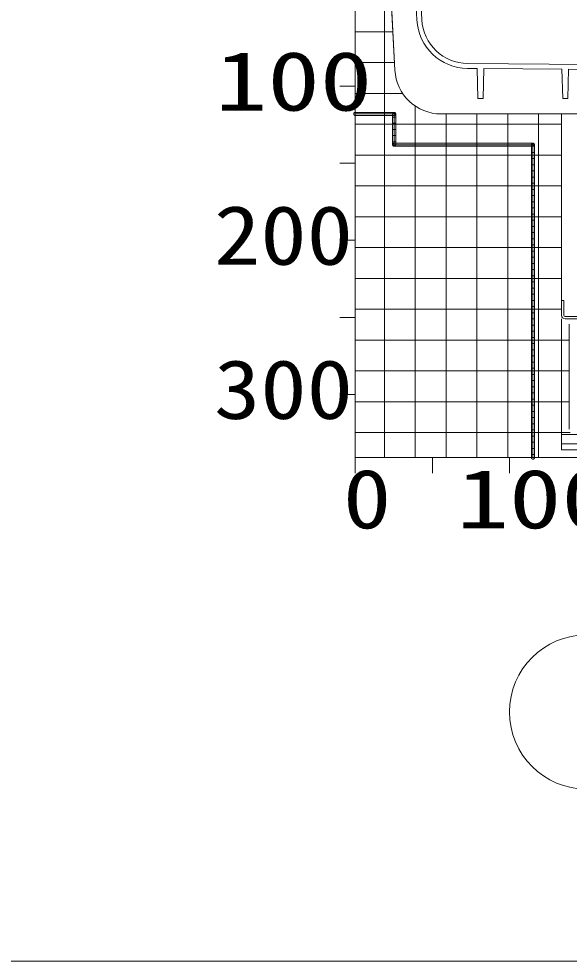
# Model space of a CAD drawing. Units: millimetres on the paper. Extents: x -305 to 305, y -152 to 152.
# Drawn here: x -133.87 to -116.03, y -59.65 to -29.08 of the extents above; entities that cross this region are included whole.
import ezdxf
from ezdxf.enums import TextEntityAlignment as Align

# ---------------------------------------------------------------- set-up
doc = ezdxf.new("R2010")
doc.units = ezdxf.units.MM
doc.layers.add('0-0_PV', color=7, linetype='Continuous', lineweight=9)
doc.styles.add('ＭＳ ゴシック', font='')
doc.styles.get('ＭＳ ゴシック').set_extended_font_data('MS Gothic')

msp = doc.modelspace()

# ---------------------------------------------------------------- linework, layer by layer
at = {"layer": '0-0_PV'}
for p, q in [((-122.963, -3.313), (-122.963, -43.313)), ((-120.965, -29.119), (-122.05, -8.413)), ((-120.805, -29.107), (-121.895, -8.303)), ((-122.017, -32.163), (-122.017, -25.274)), ((-121.826, -27.92), (-121.678, -30.741)), ((-122.963, -29.498), (-121.744, -29.498)), ((-122.963, -30.498), (-121.691, -30.498)), ((-111.063, -30.597), (-119.32, -30.529)), ((-119.011, -30.691), (-119.321, -30.689)), ((-118.985, -31.663), (-119.011, -30.691)), ((-118.794, -30.693), (-118.82, -31.663)), ((-116.26, -30.714), (-118.794, -30.693)), ((-116.235, -31.663), (-116.26, -30.714)), ((-116.045, -30.716), (-116.07, -31.663)), ((-111.509, -30.754), (-116.045, -30.716)), ((-123.463, -31.263), (-122.963, -31.263)), ((-122.963, -31.498), (-121.422, -31.498)), ((-118.985, -31.663), (-118.82, -31.663)), ((-116.235, -31.663), (-116.07, -31.663)), ((-121.017, -33.163), (-121.017, -31.904)), ((-122.017, -43.313), (-122.017, -32.163)), ((-121.653, -32.263), (-121.753, -32.263)), ((-111.5, -32.163), (-120.18, -32.163)), ((-120.017, -33.163), (-120.017, -32.163)), ((-119.017, -33.163), (-119.017, -32.163)), ((-118.017, -33.163), (-118.017, -32.163)), ((-117.017, -43.313), (-117.017, -32.163)), ((-116.278, -32.163), (-116.278, -38.213)), ((-122.963, -32.498), (-121.703, -32.498)), ((-121.653, -32.463), (-121.753, -32.463)), ((-121.653, -32.663), (-121.753, -32.663)), ((-121.703, -32.498), (-116.278, -32.498)), ((-121.653, -32.863), (-121.753, -32.863)), ((-121.653, -33.063), (-121.753, -33.063)), ((-121.017, -43.313), (-121.017, -33.163)), ((-120.017, -43.313), (-120.017, -33.163)), ((-119.017, -43.313), (-119.017, -33.163)), ((-118.017, -43.313), (-118.017, -33.163)), ((-117.153, -33.213), (-117.253, -33.213)), ((-122.963, -33.498), (-117.203, -33.498)), ((-117.153, -33.413), (-117.253, -33.413)), ((-117.153, -33.613), (-117.253, -33.613)), ((-117.203, -33.498), (-116.278, -33.498)), ((-123.463, -33.763), (-122.963, -33.763)), ((-117.153, -33.813), (-117.253, -33.813)), ((-117.153, -34.013), (-117.253, -34.013)), ((-117.153, -34.213), (-117.253, -34.213)), ((-122.963, -34.498), (-117.203, -34.498)), ((-117.153, -34.413), (-117.253, -34.413)), ((-117.203, -34.498), (-116.278, -34.498)), ((-117.153, -34.613), (-117.253, -34.613)), ((-117.153, -34.813), (-117.253, -34.813)), ((-117.153, -35.013), (-117.253, -35.013)), ((-117.153, -35.213), (-117.253, -35.213)), ((-117.153, -35.413), (-117.253, -35.413)), ((-122.963, -35.498), (-117.203, -35.498)), ((-117.153, -35.613), (-117.253, -35.613)), ((-117.203, -35.498), (-116.278, -35.498)), ((-117.153, -35.813), (-117.253, -35.813)), ((-117.153, -36.013), (-117.253, -36.013)), ((-123.463, -36.263), (-122.963, -36.263)), ((-117.153, -36.213), (-117.253, -36.213)), ((-122.963, -36.498), (-117.203, -36.498)), ((-117.153, -36.413), (-117.253, -36.413)), ((-117.153, -36.613), (-117.253, -36.613)), ((-117.203, -36.498), (-116.278, -36.498)), ((-117.153, -36.813), (-117.253, -36.813)), ((-117.153, -37.013), (-117.253, -37.013)), ((-117.153, -37.213), (-117.253, -37.213)), ((-122.963, -37.498), (-117.203, -37.498)), ((-117.153, -37.413), (-117.253, -37.413)), ((-117.203, -37.498), (-116.278, -37.498)), ((-117.153, -37.613), (-117.253, -37.613)), ((-117.153, -37.813), (-117.253, -37.813)), ((-117.153, -38.013), (-117.253, -38.013)), ((-122.963, -38.498), (-117.203, -38.498)), ((-117.153, -38.213), (-117.253, -38.213)), ((-117.153, -38.413), (-117.253, -38.413)), ((-117.203, -38.498), (-116.278, -38.498)), ((-116.278, -38.213), (-116.278, -38.693)), ((-116.198, -38.213), (-116.278, -38.213)), ((-116.198, -38.213), (-116.198, -38.693)), ((-123.463, -38.763), (-122.963, -38.763)), ((-117.153, -38.613), (-117.253, -38.613)), ((-117.153, -38.813), (-117.253, -38.813)), ((-116.278, -38.813), (-116.278, -43.063)), ((-112.148, -38.733), (-116.158, -38.733)), ((-115.855, -38.813), (-116.158, -38.813)), ((-112.148, -38.813), (-116.158, -38.813)), ((-117.153, -39.013), (-117.253, -39.013)), ((-116.028, -42.39), (-116.028, -38.985)), ((-116.028, -38.985), (-116.028, -42.39)), ((-117.153, -39.213), (-117.253, -39.213)), ((-117.153, -39.413), (-117.253, -39.413)), ((-122.963, -39.498), (-117.203, -39.498)), ((-117.153, -39.613), (-117.253, -39.613)), ((-117.203, -39.498), (-116.028, -39.498)), ((-117.153, -39.813), (-117.253, -39.813)), ((-117.153, -40.013), (-117.253, -40.013)), ((-117.153, -40.213), (-117.253, -40.213)), ((-122.963, -40.498), (-117.203, -40.498)), ((-117.153, -40.413), (-117.253, -40.413)), ((-117.153, -40.613), (-117.253, -40.613)), ((-117.203, -40.498), (-116.028, -40.498)), ((-117.153, -40.813), (-117.253, -40.813)), ((-123.463, -41.263), (-122.963, -41.263)), ((-117.153, -41.013), (-117.253, -41.013)), ((-117.153, -41.213), (-117.253, -41.213)), ((-122.963, -41.498), (-117.203, -41.498)), ((-117.153, -41.413), (-117.253, -41.413)), ((-117.203, -41.498), (-116.028, -41.498)), ((-117.153, -41.613), (-117.253, -41.613)), ((-117.153, -41.813), (-117.253, -41.813)), ((-117.153, -42.013), (-117.253, -42.013)), ((-117.153, -42.213), (-117.253, -42.213)), ((-117.153, -42.413), (-117.253, -42.413)), ((-122.963, -42.498), (-117.203, -42.498)), ((-117.153, -42.613), (-117.253, -42.613)), ((-117.203, -42.498), (-115.99, -42.498)), ((-112.028, -42.563), (-116.278, -42.563)), ((-117.153, -42.813), (-117.253, -42.813)), ((-117.153, -43.013), (-117.253, -43.013)), ((-112.028, -42.863), (-116.278, -42.863)), ((-112.028, -43.063), (-116.278, -43.063)), ((-122.963, -43.313), (-122.963, -43.813)), ((-122.963, -43.313), (-97.963, -43.313)), ((-120.463, -43.313), (-120.463, -43.813)), ((-117.963, -43.313), (-117.963, -43.813)), ((-117.153, -43.213), (-117.253, -43.213)), ((-262.482, -59.645), (-17.482, -59.645))]:
    msp.add_line(p, q, dxfattribs=at)
for points in [[(-121.678, -30.741), (-121.819, -28.063), (-121.826, -27.92), (-121.879, -27.922), (-122.768, -10.946)], [(-122.963, -28.313), (-122.963, -30.813), (-122.963, -32.163), (-121.703, -32.163), (-121.703, -33.163), (-117.203, -33.163), (-117.203, -43.313), (-115.463, -43.313), (-112.963, -43.313), (-110.463, -43.313), (-107.963, -43.313), (-105.203, -43.313), (-105.203, -34.163), (-112.028, -34.163), (-112.028, -38.213), (-112.028, -38.693)], [(-121.703, -32.113), (-122.963, -32.113), (-122.969, -32.113), (-122.975, -32.115), (-122.981, -32.116), (-122.987, -32.119), (-122.992, -32.122), (-122.997, -32.126), (-123.001, -32.131), (-123.005, -32.136), (-123.008, -32.142), (-123.01, -32.147), (-123.012, -32.154), (-123.013, -32.16), (-123.013, -32.166), (-123.012, -32.172), (-123.01, -32.178), (-123.008, -32.184), (-123.005, -32.19), (-123.001, -32.195), (-122.997, -32.199), (-122.992, -32.203), (-122.987, -32.207), (-122.981, -32.209), (-122.975, -32.211), (-122.969, -32.213), (-122.963, -32.213), (-122.963, -32.163), (-122.963, -32.113)], [(-116.278, -38.693), (-116.278, -38.213), (-116.278, -32.163), (-120.18, -32.163)], [(-117.203, -33.113), (-121.703, -33.113), (-121.709, -33.113), (-121.715, -33.115), (-121.721, -33.116), (-121.727, -33.119), (-121.732, -33.122), (-121.737, -33.126), (-121.741, -33.131), (-121.745, -33.136), (-121.748, -33.142), (-121.75, -33.147), (-121.752, -33.154), (-121.753, -33.16), (-121.753, -33.166), (-121.752, -33.172), (-121.75, -33.178), (-121.748, -33.184), (-121.745, -33.19), (-121.741, -33.195), (-121.737, -33.199), (-121.732, -33.203), (-121.727, -33.207), (-121.721, -33.209), (-121.715, -33.211), (-121.709, -33.213), (-121.703, -33.213), (-121.703, -33.163), (-121.703, -33.113)], [(-112.45, -42.563), (-112.028, -42.563), (-112.028, -42.863), (-112.028, -43.063), (-116.278, -43.063), (-116.278, -42.863), (-116.278, -42.563), (-115.855, -42.563)]]:
    msp.add_lwpolyline(points, dxfattribs=at)
for points in [[(-122.963, -32.213), (-121.703, -32.213), (-121.703, -32.113), (-122.963, -32.113)], [(-121.703, -33.163), (-121.703, -32.163), (-122.963, -32.163), (-122.963, -33.313), (-122.963, -35.813), (-122.963, -38.313), (-122.963, -40.813), (-122.963, -43.313), (-120.463, -43.313), (-117.963, -43.313), (-117.203, -43.313), (-117.203, -33.163)], [(-121.653, -32.163), (-121.653, -32.157), (-121.654, -32.151), (-121.656, -32.145), (-121.659, -32.139), (-121.662, -32.134), (-121.666, -32.129), (-121.671, -32.124), (-121.676, -32.121), (-121.681, -32.118), (-121.687, -32.115), (-121.693, -32.114), (-121.7, -32.113), (-121.706, -32.113), (-121.712, -32.114), (-121.718, -32.115), (-121.724, -32.118), (-121.73, -32.121), (-121.735, -32.124), (-121.739, -32.129), (-121.743, -32.134), (-121.747, -32.139), (-121.749, -32.145), (-121.751, -32.151), (-121.752, -32.157), (-121.753, -32.163), (-121.703, -32.163)], [(-121.753, -32.163), (-121.753, -33.163), (-121.653, -33.163), (-121.653, -32.163)], [(-121.703, -32.163), (-121.703, -32.213), (-121.696, -32.213), (-121.69, -32.211), (-121.684, -32.209), (-121.679, -32.207), (-121.673, -32.203), (-121.669, -32.199), (-121.664, -32.195), (-121.661, -32.19), (-121.657, -32.184), (-121.655, -32.178), (-121.654, -32.172), (-121.653, -32.166), (-121.653, -32.16), (-121.654, -32.154), (-121.655, -32.147), (-121.657, -32.142), (-121.661, -32.136), (-121.664, -32.131), (-121.669, -32.126), (-121.673, -32.122), (-121.679, -32.119), (-121.684, -32.116), (-121.69, -32.115), (-121.696, -32.113), (-121.703, -32.113)], [(-121.703, -33.163), (-121.753, -33.163), (-121.752, -33.169), (-121.751, -33.175), (-121.749, -33.181), (-121.747, -33.187), (-121.743, -33.192), (-121.739, -33.197), (-121.735, -33.201), (-121.73, -33.205), (-121.724, -33.208), (-121.718, -33.21), (-121.712, -33.212), (-121.706, -33.213), (-121.7, -33.213), (-121.693, -33.212), (-121.687, -33.21), (-121.681, -33.208), (-121.676, -33.205), (-121.671, -33.201), (-121.666, -33.197), (-121.662, -33.192), (-121.659, -33.187), (-121.656, -33.181), (-121.654, -33.175), (-121.653, -33.169), (-121.653, -33.163)], [(-121.703, -33.213), (-117.203, -33.213), (-117.203, -33.113), (-121.703, -33.113)], [(-117.153, -33.163), (-117.153, -33.157), (-117.154, -33.151), (-117.156, -33.145), (-117.159, -33.139), (-117.162, -33.134), (-117.166, -33.129), (-117.171, -33.124), (-117.176, -33.121), (-117.181, -33.118), (-117.187, -33.115), (-117.193, -33.114), (-117.2, -33.113), (-117.206, -33.113), (-117.212, -33.114), (-117.218, -33.115), (-117.224, -33.118), (-117.23, -33.121), (-117.235, -33.124), (-117.239, -33.129), (-117.243, -33.134), (-117.247, -33.139), (-117.249, -33.145), (-117.251, -33.151), (-117.252, -33.157), (-117.253, -33.163), (-117.203, -33.163)], [(-117.253, -33.163), (-117.253, -43.313), (-117.153, -43.313), (-117.153, -33.163)], [(-117.203, -33.163), (-117.203, -33.213), (-117.196, -33.213), (-117.19, -33.211), (-117.184, -33.209), (-117.179, -33.207), (-117.173, -33.203), (-117.169, -33.199), (-117.164, -33.195), (-117.161, -33.19), (-117.157, -33.184), (-117.155, -33.178), (-117.154, -33.172), (-117.153, -33.166), (-117.153, -33.16), (-117.154, -33.154), (-117.155, -33.147), (-117.157, -33.142), (-117.161, -33.136), (-117.164, -33.131), (-117.169, -33.126), (-117.173, -33.122), (-117.179, -33.119), (-117.184, -33.116), (-117.19, -33.115), (-117.196, -33.113), (-117.203, -33.113)], [(-117.203, -43.313), (-117.253, -43.313), (-117.252, -43.319), (-117.251, -43.325), (-117.249, -43.331), (-117.247, -43.337), (-117.243, -43.342), (-117.239, -43.347), (-117.235, -43.351), (-117.23, -43.355), (-117.224, -43.358), (-117.218, -43.36), (-117.212, -43.362), (-117.206, -43.363), (-117.2, -43.363), (-117.193, -43.362), (-117.187, -43.36), (-117.181, -43.358), (-117.176, -43.355), (-117.171, -43.351), (-117.166, -43.347), (-117.162, -43.342), (-117.159, -43.337), (-117.156, -43.331), (-117.154, -43.325), (-117.153, -43.319), (-117.153, -43.313)]]:
    msp.add_lwpolyline(points, close=True, dxfattribs=at)
msp.add_circle((-115.463, -51.563), 2.5, dxfattribs=at)
for centre, radius, start, end in [((-119.307, -29.029), 1.66, 183, 269.5226), ((-119.307, -29.029), 1.5, 183, 269.5226), ((-120.18, -30.663), 1.5, 182.9999, 270), ((-120.18, -30.663), 1.5, 183, 270), ((-116.158, -38.693), 0.12, 180, 270), ((-116.158, -38.693), 0.12, 180, 270), ((-116.158, -38.693), 0.04, 180, 270)]:
    msp.add_arc(centre, radius, start, end, dxfattribs=at)

# ---------------------------------------------------------------- texts
at = {"layer": '0-0_PV', "style": 'ＭＳ ゴシック'}
for s, width, p in [('100', 1.3, (-127.51, -32.633)), ('200', 1.15, (-127.546, -37.633)), ('300', 1.15, (-127.546, -42.633)), ('0', 1.2, (-123.363, -46.183)), ('100', 1.3, (-119.677, -46.183))]:
    msp.add_text(s, height=1.921, dxfattribs=dict(at, width=width)).set_placement(p, align=Align.BOTTOM_LEFT)

doc.saveas('drawing.dxf')
